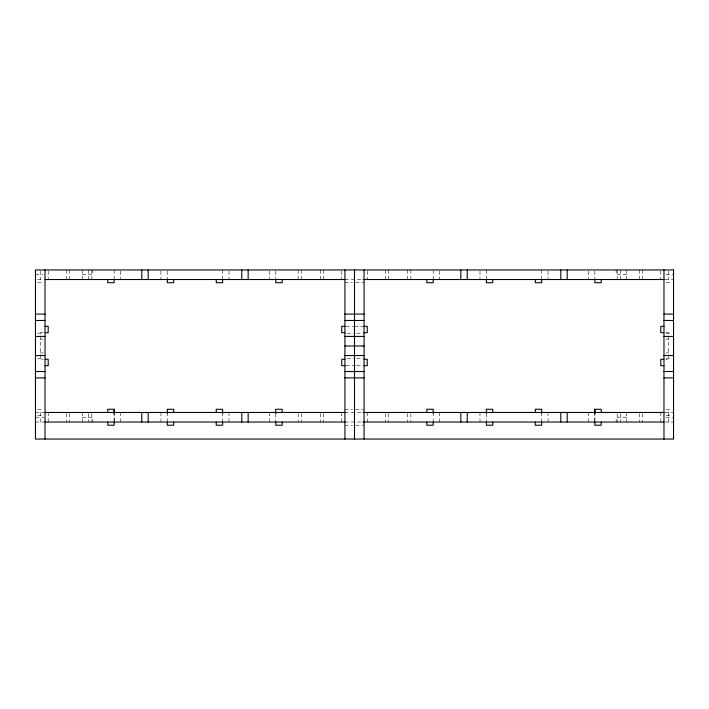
<?xml version="1.0" encoding="UTF-8"?>
<svg xmlns="http://www.w3.org/2000/svg" width="709" height="709" viewBox="0 0 709 709"><rect width="100%" height="100%" fill="white"/><g stroke="black" fill="none" stroke-linecap="round" stroke-linejoin="round"><path stroke-width="0.53" stroke-dasharray="3.54 2.66" d="M114.149 420.969L114.149 413.524M594.851 420.969L594.851 413.524M35.45 274.738L42.974 274.738M82.244 274.738L92.773 274.738L92.879 269.952M626.756 274.738L616.227 274.738L616.121 269.952M666.026 274.738L673.55 274.738M37.577 279.523L43.107 279.523M344.928 279.523L364.072 279.523M665.042 279.523L673.55 279.523M37.577 282.714L42.895 282.714M344.928 282.714L352.373 282.714M355.563 282.714L364.072 282.714M666.106 282.714L671.423 282.714M345.992 326.317L353.437 326.317M354.5 326.317L364.072 326.317M43.231 332.698L40.236 332.698L40.236 359.286L43.231 359.286M665.778 332.698L668.764 332.698L668.764 359.286L665.778 359.286M37.577 333.23L42.895 333.23M347.055 333.23L354.5 333.23M356.627 333.23L364.072 333.23M666.106 333.23L671.423 333.23M40.236 339.079L43.107 339.079M665.893 339.079L668.764 339.079M40.236 352.905L43.107 352.905M665.893 352.905L668.764 352.905M37.577 358.754L42.895 358.754M347.055 358.754L353.437 358.754M356.627 358.754L364.072 358.754M666.106 358.754L671.423 358.754M345.992 365.667L355.563 365.667M356.627 365.667L364.072 365.667M37.577 409.27L42.895 409.27M344.928 409.27L352.373 409.27M355.563 409.27L364.072 409.27M666.106 409.27L671.423 409.27M35.45 412.461L43.958 412.461M344.928 412.461L364.072 412.461M665.042 412.461L673.55 412.461M37.577 415.651L42.895 415.651M666.106 415.651L671.423 415.651M35.45 417.247L43.958 417.247M82.244 417.247L92.773 417.247L92.879 422.032M626.756 417.247L616.227 417.247L616.121 422.032M666.026 417.247L673.55 417.247M35.45 422.032L45.021 422.032M344.928 422.032L364.072 422.032M665.042 422.032L673.55 422.032M344.928 425.223L352.373 425.223M355.563 425.223L364.072 425.223M668.764 271.015L668.764 279.523M668.764 412.461L668.764 422.032M660.788 270.953L660.788 279.523M660.788 412.461L660.788 422.032M642.709 269.952L642.709 279.523M642.709 413.524L642.709 422.032M639.518 269.952L639.518 279.523M639.518 413.524L639.518 422.032M626.756 269.952L626.756 279.523M626.756 412.461L626.756 422.032M620.375 269.952L620.375 279.523M620.375 413.524L620.375 422.032M617.184 269.952L617.184 279.523M617.184 413.524L617.184 422.032M594.851 270.953L594.851 279.523M594.851 412.461L594.851 422.032M588.47 270.953L588.47 279.523M588.47 412.461L588.47 422.032M548.057 270.953L548.057 279.523M548.057 412.461L548.057 422.032M541.676 269.952L541.676 279.523M541.676 412.461L541.676 422.032M486.374 269.952L486.374 279.523M486.374 413.462L486.374 422.032M479.993 270.953L479.993 279.523M479.993 412.461L479.993 422.032M439.58 270.953L439.58 279.523M439.58 412.461L439.58 422.032M433.199 269.952L433.199 279.523M433.199 412.461L433.199 422.032M410.865 269.952L410.865 279.523M410.865 413.524L410.865 422.032M407.675 269.952L407.675 279.523M407.675 413.524L407.675 422.032M388.532 269.952L388.532 279.523M388.532 413.524L388.532 422.032M385.341 269.952L385.341 279.523M385.341 413.524L385.341 422.032M367.262 270.953L367.262 279.523M367.262 412.461L367.262 422.032M341.738 270.953L341.738 279.523M341.738 412.461L341.738 422.032M323.659 269.952L323.659 279.523M323.659 413.524L323.659 422.032M320.468 269.952L320.468 279.523M320.468 413.524L320.468 422.032M301.325 269.952L301.325 279.523M301.325 413.524L301.325 422.032M298.134 269.952L298.134 279.523M298.134 413.524L298.134 422.032M275.801 270.953L275.801 279.523M275.801 413.462L275.801 422.032M269.42 270.953L269.42 279.523M269.42 412.461L269.42 422.032M229.007 270.953L229.007 279.523M229.007 412.461L229.007 422.032M222.626 269.952L222.626 279.523M222.626 412.461L222.626 422.032M167.324 270.953L167.324 279.523M167.324 412.461L167.324 422.032M160.943 270.953L160.943 279.523M160.943 412.461L160.943 422.032M120.53 270.953L120.53 279.523M120.53 412.461L120.53 422.032M114.149 269.952L114.149 279.523M114.149 412.461L114.149 422.032M91.816 269.952L91.816 279.523M91.816 413.524L91.816 422.032M88.625 269.952L88.625 279.523M88.625 413.524L88.625 422.032M82.244 269.952L82.244 279.523M82.244 412.461L82.244 422.032M69.482 269.952L69.482 279.523M69.482 413.524L69.482 422.032M66.291 269.952L66.291 279.523M66.291 413.524L66.291 422.032M48.212 270.953L48.212 279.523M48.212 412.461L48.212 422.032M40.236 271.015L40.236 279.523M40.236 412.461L40.236 422.032"/><path stroke-width="1.06" d="M114.149 409.27L114.149 413.524L114.149 409.27L107.768 409.27L107.768 412.461M594.851 409.27L594.851 413.524L594.851 409.27L601.232 409.27L601.232 412.461M45.021 279.523L345.115 279.523M363.008 279.523L663.979 279.523M35.45 314.087L45.021 314.087M344.928 314.087L364.072 314.087M663.979 314.087L673.55 314.087M35.45 320.468L45.021 320.468M344.928 320.468L364.072 320.468M663.979 320.468L673.55 320.468M45.021 326.317L48.212 326.317L48.212 332.698L45.225 332.698M344.928 326.317L341.738 326.317L341.738 332.698L344.928 332.698M364.072 326.317L367.262 326.317L367.262 332.698L364.072 332.698M663.979 326.317L660.788 326.317L660.788 332.698L663.784 332.698M35.45 336.421L45.021 336.421M344.928 336.421L364.072 336.421M663.979 336.421L673.55 336.421M344.928 345.992L364.072 345.992M35.45 355.563L45.021 355.563M344.928 355.563L364.072 355.563M663.979 355.563L673.55 355.563M45.225 359.286L48.212 359.286L48.212 365.667L45.021 365.667M344.928 359.286L341.738 359.286L341.738 365.667L344.928 365.667M364.072 359.286L367.262 359.286L367.262 365.667L364.072 365.667M663.784 359.286L660.788 359.286L660.788 365.667L663.979 365.667M35.45 371.516L45.021 371.516M344.928 371.516L364.072 371.516M663.979 371.516L673.55 371.516M35.45 377.897L45.021 377.897M344.928 377.897L364.072 377.897M663.979 377.897L673.55 377.897M45.021 412.461L345.115 412.461M363.008 412.461L663.979 412.461M45.021 422.032L345.115 422.032M363.008 422.032L663.979 422.032M663.979 269.952L663.979 439.048M601.232 279.523L601.232 282.714L594.851 282.714L594.851 279.523M601.232 422.032L601.232 425.223L594.851 425.223L594.851 422.032M567.2 269.952L567.2 279.523M567.2 412.461L567.2 422.032M560.819 269.952L560.819 279.523M560.819 412.461L560.819 422.032M541.676 279.523L541.676 282.714L535.295 282.714L535.295 279.523M541.676 413.524L541.676 409.27L535.295 409.27L535.295 412.461M541.676 422.032L541.676 425.223L535.295 425.223L535.295 422.032M492.755 279.523L492.755 282.714L486.374 282.714L486.374 279.523M492.755 412.461L492.755 409.27L486.374 409.27L486.374 413.524M492.755 422.032L492.755 425.223L486.374 425.223L486.374 422.032M467.231 269.952L467.231 279.523M467.231 412.461L467.231 422.032M460.85 269.952L460.85 279.523M460.85 412.461L460.85 422.032M433.199 279.523L433.199 282.714L426.818 282.714L426.818 279.523M433.199 413.524L433.199 409.27L426.818 409.27L426.818 412.461M433.199 422.032L433.199 425.223L426.818 425.223L426.818 422.032M364.072 269.952L364.072 439.048M354.5 269.952L354.5 439.048M344.928 269.952L344.928 439.048M282.182 279.523L282.182 282.714L275.801 282.714L275.801 279.523M282.182 412.461L282.182 409.27L275.801 409.27L275.801 413.524M282.182 422.032L282.182 425.223L275.801 425.223L275.801 422.032M248.15 269.952L248.15 279.523M248.15 412.461L248.15 422.032M241.769 269.952L241.769 279.523M241.769 412.461L241.769 422.032M222.626 279.523L222.626 282.714L216.245 282.714L216.245 279.523M222.626 413.524L222.626 409.27L216.245 409.27L216.245 412.461M222.626 422.032L222.626 425.223L216.245 425.223L216.245 422.032M173.705 279.523L173.705 282.714L167.324 282.714L167.324 279.523M173.705 412.461L173.705 409.27L167.324 409.27L167.324 413.524M173.705 422.032L173.705 425.223L167.324 425.223L167.324 422.032M148.181 269.952L148.181 279.523M148.181 412.461L148.181 422.032M141.8 269.952L141.8 279.523M141.8 412.461L141.8 422.032M114.149 279.523L114.149 282.714L107.768 282.714L107.768 279.523M114.149 422.032L114.149 425.223L107.768 425.223L107.768 422.032M45.021 269.952L45.021 439.048M673.55 269.952L35.45 269.952L35.45 439.048L673.55 439.048L673.55 269.952"/></g></svg>
